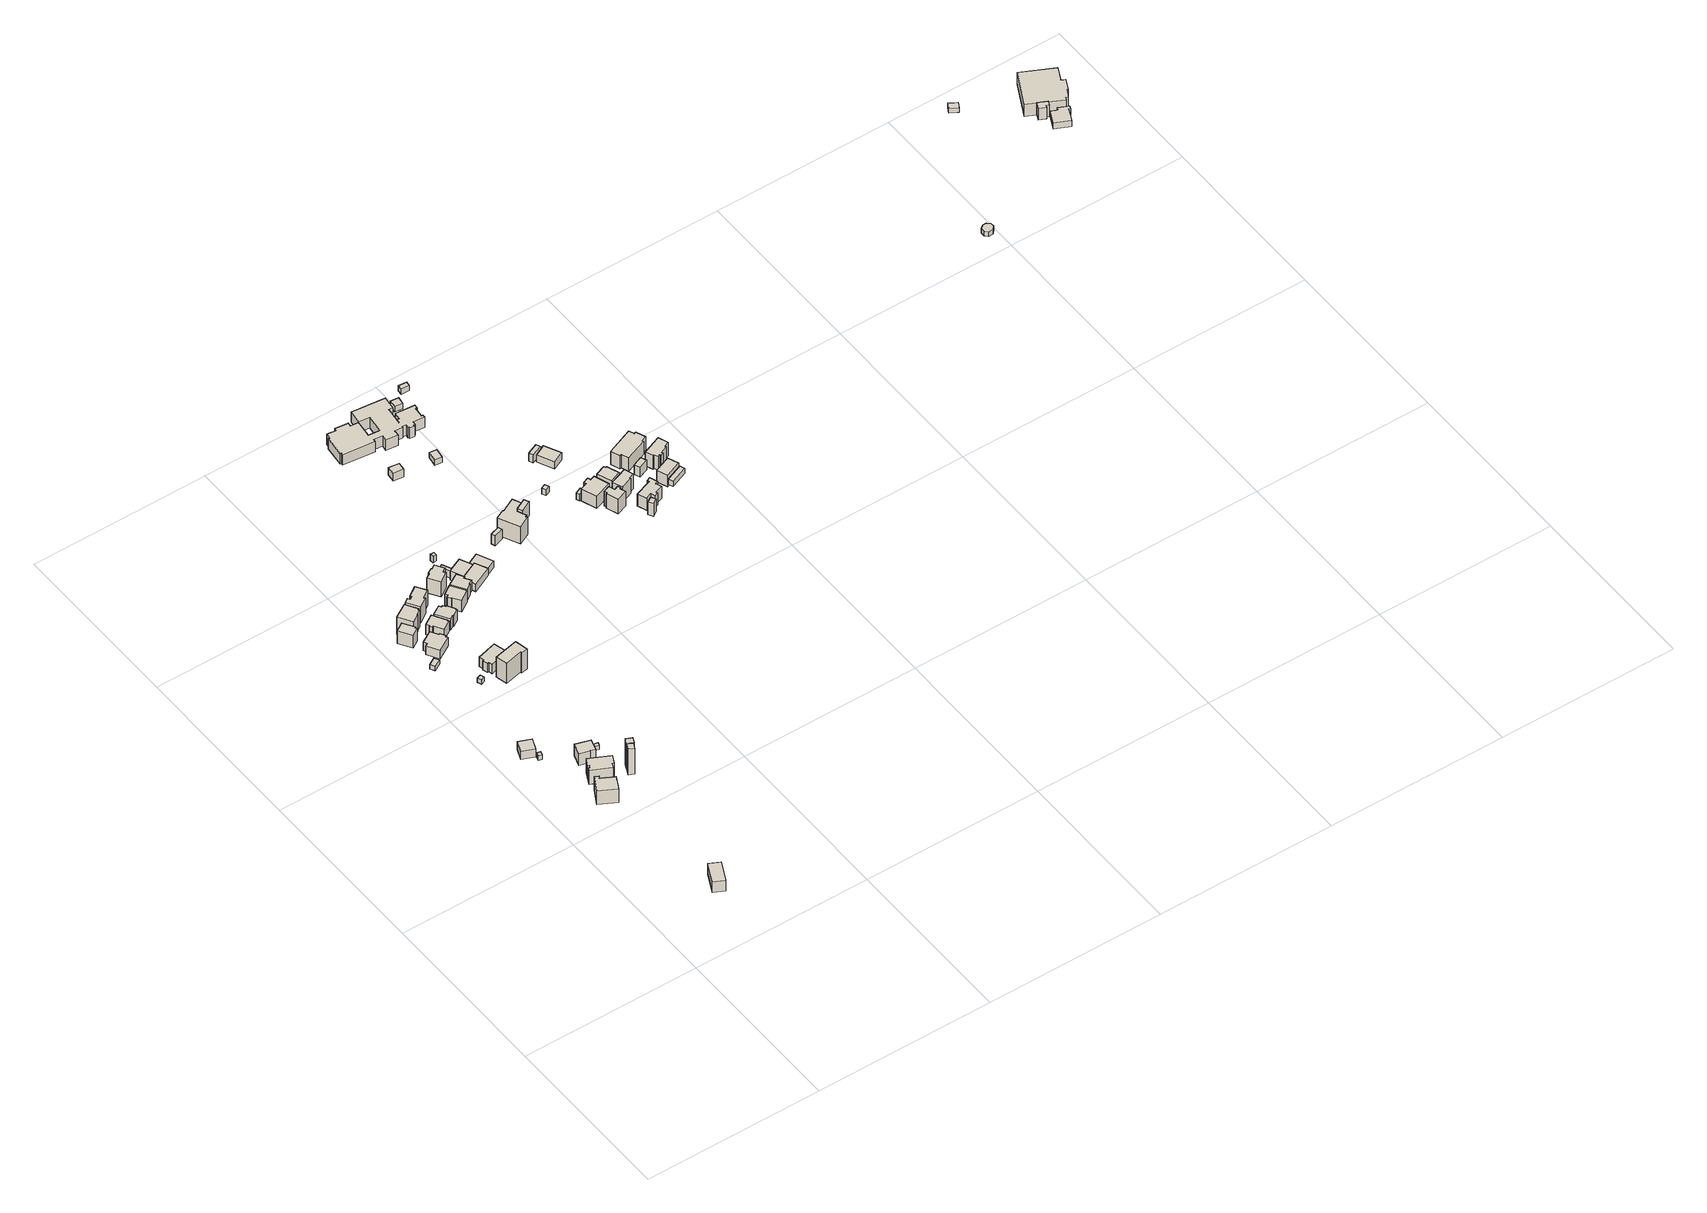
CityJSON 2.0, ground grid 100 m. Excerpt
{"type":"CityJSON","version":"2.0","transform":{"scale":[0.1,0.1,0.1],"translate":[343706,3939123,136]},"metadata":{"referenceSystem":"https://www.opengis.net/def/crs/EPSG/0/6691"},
"CityObjects":{
"building1":{"type":"Building","attributes":{"usage":"422","measuredHeight":11.8,"storeysAboveGround":1,"BuildingIDAttribute.prefecture":"14","BuildingIDAttribute.city":"14151","BuildingDetailAttribute.totalFloorArea":69.55,"BuildingDetailAttribute.buildingFootprintArea":69.55,"BuildingDetailAttribute.buildingStructureType":"601","BuildingDetailAttribute.buildingStructureOrgType":"1","BuildingDetailAttribute.orgUsage":"138","BuildingDetailAttribute.surveyYear":2015},"geometry":[{"type":"Solid","lod":"1","boundaries":[[[[0,1,2,3]],[[2,4,5,3]],[[1,6,4,2]],[[0,7,6,1]],[[3,5,7,0]],[[4,6,7,5]]]]}]},
"building2":{"type":"Building","attributes":{"usage":"411","measuredHeight":10.6,"storeysAboveGround":2,"BuildingIDAttribute.prefecture":"14","BuildingIDAttribute.city":"14151","BuildingDetailAttribute.totalFloorArea":152.34,"BuildingDetailAttribute.buildingFootprintArea":76.17,"BuildingDetailAttribute.buildingStructureType":"601","BuildingDetailAttribute.buildingStructureOrgType":"1","BuildingDetailAttribute.orgUsage":"10","BuildingDetailAttribute.surveyYear":2015},"geometry":[{"type":"Solid","lod":"1","boundaries":[[[[8,9,10,11,12,13,14,15]],[[14,16,17,15]],[[13,18,16,14]],[[12,19,18,13]],[[11,20,19,12]],[[10,21,20,11]],[[9,22,21,10]],[[8,23,22,9]],[[15,17,23,8]],[[16,18,19,20,21,22,23,17]]]]}]},
"building3":{"type":"Building","attributes":{"usage":"411","measuredHeight":6.4,"storeysAboveGround":1,"BuildingIDAttribute.prefecture":"14","BuildingIDAttribute.city":"14151","BuildingDetailAttribute.totalFloorArea":40.15,"BuildingDetailAttribute.buildingFootprintArea":40.15,"BuildingDetailAttribute.buildingStructureType":"601","BuildingDetailAttribute.buildingStructureOrgType":"1","BuildingDetailAttribute.orgUsage":"10","BuildingDetailAttribute.surveyYear":2015},"geometry":[{"type":"Solid","lod":"1","boundaries":[[[[24,25,26,27]],[[26,28,29,27]],[[25,30,28,26]],[[24,31,30,25]],[[27,29,31,24]],[[28,30,31,29]]]]}]},
"building4":{"type":"Building","attributes":{"BuildingIDAttribute.prefecture":"14","BuildingIDAttribute.city":"14151","BuildingDetailAttribute.surveyYear":2015},"geometry":[{"type":"Solid","lod":"1","boundaries":[[[[32,33,34,35]],[[34,36,37,35]],[[33,38,36,34]],[[32,39,38,33]],[[35,37,39,32]],[[36,38,39,37]]]]}]},
"building5":{"type":"Building","attributes":{"usage":"413","measuredHeight":10.7,"storeysAboveGround":2,"BuildingIDAttribute.prefecture":"14","BuildingIDAttribute.city":"14151","BuildingDetailAttribute.totalFloorArea":162.75,"BuildingDetailAttribute.buildingFootprintArea":81.38,"BuildingDetailAttribute.buildingStructureType":"601","BuildingDetailAttribute.buildingStructureOrgType":"1","BuildingDetailAttribute.orgUsage":"30","BuildingDetailAttribute.surveyYear":2015},"geometry":[{"type":"Solid","lod":"1","boundaries":[[[[40,41,42,43,44,45,46,47,48,49]],[[48,50,51,49]],[[47,52,50,48]],[[46,53,52,47]],[[45,54,53,46]],[[44,55,54,45]],[[43,56,55,44]],[[42,57,56,43]],[[41,58,57,42]],[[40,59,58,41]],[[49,51,59,40]],[[50,52,53,54,55,56,57,58,59,51]]]]}]},
"building6":{"type":"Building","attributes":{"usage":"411","measuredHeight":8.5,"storeysAboveGround":2,"BuildingIDAttribute.prefecture":"14","BuildingIDAttribute.city":"14151","BuildingDetailAttribute.totalFloorArea":96.94,"BuildingDetailAttribute.buildingFootprintArea":48.47,"BuildingDetailAttribute.buildingStructureType":"601","BuildingDetailAttribute.buildingStructureOrgType":"1","BuildingDetailAttribute.orgUsage":"10","BuildingDetailAttribute.surveyYear":2015},"geometry":[{"type":"Solid","lod":"1","boundaries":[[[[60,61,62,63,64,65]],[[64,66,67,65]],[[63,68,66,64]],[[62,69,68,63]],[[61,70,69,62]],[[60,71,70,61]],[[65,67,71,60]],[[66,68,69,70,71,67]]]]}]},
"building7":{"type":"Building","attributes":{"measuredHeight":18.2,"BuildingIDAttribute.prefecture":"14","BuildingIDAttribute.city":"14151","BuildingDetailAttribute.surveyYear":2015},"geometry":[{"type":"Solid","lod":"1","boundaries":[[[[72,73,74,75]],[[74,76,77,75]],[[73,78,76,74]],[[72,79,78,73]],[[75,77,79,72]],[[76,78,79,77]]]]}]},
"building8":{"type":"Building","attributes":{"BuildingIDAttribute.prefecture":"14","BuildingIDAttribute.city":"14151","BuildingDetailAttribute.surveyYear":2015},"geometry":[{"type":"Solid","lod":"1","boundaries":[[[[80,81,82,83]],[[82,84,85,83]],[[81,86,84,82]],[[80,87,86,81]],[[83,85,87,80]],[[84,86,87,85]]]]}]},
"building9":{"type":"Building","attributes":{"measuredHeight":18.6,"BuildingIDAttribute.prefecture":"14","BuildingIDAttribute.city":"14151","BuildingDetailAttribute.surveyYear":2015},"geometry":[{"type":"Solid","lod":"1","boundaries":[[[[88,89,90,91]],[[90,92,93,91]],[[89,94,92,90]],[[88,95,94,89]],[[91,93,95,88]],[[92,94,95,93]]]]}]},
"building10":{"type":"Building","attributes":{"BuildingIDAttribute.prefecture":"14","BuildingIDAttribute.city":"14151","BuildingDetailAttribute.surveyYear":2015},"geometry":[{"type":"Solid","lod":"1","boundaries":[[[[96,97,98,99]],[[98,100,101,99]],[[97,102,100,98]],[[96,103,102,97]],[[99,101,103,96]],[[100,102,103,101]]]]}]},
"building11":{"type":"Building","attributes":{"BuildingIDAttribute.prefecture":"14","BuildingIDAttribute.city":"14151","BuildingDetailAttribute.surveyYear":2015},"geometry":[{"type":"Solid","lod":"1","boundaries":[[[[104,105,106,107]],[[106,108,109,107]],[[105,110,108,106]],[[104,111,110,105]],[[107,109,111,104]],[[108,110,111,109]]]]}]},
"building12":{"type":"Building","attributes":{"usage":"411","measuredHeight":8.9,"storeysAboveGround":2,"BuildingIDAttribute.prefecture":"14","BuildingIDAttribute.city":"14151","BuildingDetailAttribute.totalFloorArea":65.97,"BuildingDetailAttribute.buildingFootprintArea":32.99,"BuildingDetailAttribute.buildingStructureType":"610","BuildingDetailAttribute.buildingStructureOrgType":"2","BuildingDetailAttribute.orgUsage":"10","BuildingDetailAttribute.surveyYear":2015},"geometry":[{"type":"Solid","lod":"1","boundaries":[[[[112,113,114,115,116,117]],[[116,118,119,117]],[[115,120,118,116]],[[114,121,120,115]],[[113,122,121,114]],[[112,123,122,113]],[[117,119,123,112]],[[118,120,121,122,123,119]]]]}]},
"building13":{"type":"Building","attributes":{"usage":"413","measuredHeight":6.3,"storeysAboveGround":1,"BuildingIDAttribute.prefecture":"14","BuildingIDAttribute.city":"14151","BuildingDetailAttribute.totalFloorArea":72.61,"BuildingDetailAttribute.buildingFootprintArea":72.61,"BuildingDetailAttribute.buildingStructureType":"601","BuildingDetailAttribute.buildingStructureOrgType":"1","BuildingDetailAttribute.orgUsage":"30","BuildingDetailAttribute.surveyYear":2015},"geometry":[{"type":"Solid","lod":"1","boundaries":[[[[124,125,126,127,128,129,130,131,132,133]],[[132,134,135,133]],[[131,136,134,132]],[[130,137,136,131]],[[129,138,137,130]],[[128,139,138,129]],[[127,140,139,128]],[[126,141,140,127]],[[125,142,141,126]],[[124,143,142,125]],[[133,135,143,124]],[[134,136,137,138,139,140,141,142,143,135]]]]}]},
"building14":{"type":"Building","attributes":{"usage":"411","measuredHeight":14,"storeysAboveGround":3,"BuildingIDAttribute.prefecture":"14","BuildingIDAttribute.city":"14151","BuildingDetailAttribute.totalFloorArea":161.98,"BuildingDetailAttribute.buildingFootprintArea":53.99,"BuildingDetailAttribute.buildingStructureType":"601","BuildingDetailAttribute.buildingStructureOrgType":"1","BuildingDetailAttribute.orgUsage":"10","BuildingDetailAttribute.surveyYear":2015},"geometry":[{"type":"Solid","lod":"1","boundaries":[[[[144,145,146,147,148,149,150,151]],[[150,152,153,151]],[[149,154,152,150]],[[148,155,154,149]],[[147,156,155,148]],[[146,157,156,147]],[[145,158,157,146]],[[144,159,158,145]],[[151,153,159,144]],[[152,154,155,156,157,158,159,153]]]]}]},
"building15":{"type":"Building","attributes":{"usage":"411","measuredHeight":21.8,"storeysAboveGround":2,"BuildingIDAttribute.prefecture":"14","BuildingIDAttribute.city":"14151","BuildingDetailAttribute.totalFloorArea":129.64,"BuildingDetailAttribute.buildingFootprintArea":64.82,"BuildingDetailAttribute.buildingStructureType":"601","BuildingDetailAttribute.buildingStructureOrgType":"1","BuildingDetailAttribute.orgUsage":"10","BuildingDetailAttribute.surveyYear":2015},"geometry":[{"type":"Solid","lod":"1","boundaries":[[[[160,161,162,163,164,165]],[[164,166,167,165]],[[163,168,166,164]],[[162,169,168,163]],[[161,170,169,162]],[[160,171,170,161]],[[165,167,171,160]],[[166,168,169,170,171,167]]]]}]},
"building16":{"type":"Building","attributes":{"usage":"411","measuredHeight":7.4,"storeysAboveGround":1,"BuildingIDAttribute.prefecture":"14","BuildingIDAttribute.city":"14151","BuildingDetailAttribute.totalFloorArea":72.6,"BuildingDetailAttribute.buildingFootprintArea":72.6,"BuildingDetailAttribute.buildingStructureType":"601","BuildingDetailAttribute.buildingStructureOrgType":"1","BuildingDetailAttribute.orgUsage":"10","BuildingDetailAttribute.surveyYear":2015},"geometry":[{"type":"Solid","lod":"1","boundaries":[[[[172,173,174,175,176,177,178,179,180,181]],[[180,182,183,181]],[[179,184,182,180]],[[178,185,184,179]],[[177,186,185,178]],[[176,187,186,177]],[[175,188,187,176]],[[174,189,188,175]],[[173,190,189,174]],[[172,191,190,173]],[[181,183,191,172]],[[182,184,185,186,187,188,189,190,191,183]]]]}]},
"building17":{"type":"Building","attributes":{"usage":"411","measuredHeight":8.2,"storeysAboveGround":2,"BuildingIDAttribute.prefecture":"14","BuildingIDAttribute.city":"14151","BuildingDetailAttribute.totalFloorArea":86.1,"BuildingDetailAttribute.buildingFootprintArea":43.05,"BuildingDetailAttribute.buildingStructureType":"601","BuildingDetailAttribute.buildingStructureOrgType":"1","BuildingDetailAttribute.orgUsage":"10","BuildingDetailAttribute.surveyYear":2015},"geometry":[{"type":"Solid","lod":"1","boundaries":[[[[192,193,194,195,196,197,198,199,200,201]],[[200,202,203,201]],[[199,204,202,200]],[[198,205,204,199]],[[197,206,205,198]],[[196,207,206,197]],[[195,208,207,196]],[[194,209,208,195]],[[193,210,209,194]],[[192,211,210,193]],[[201,203,211,192]],[[202,204,205,206,207,208,209,210,211,203]]]]}]},
"building18":{"type":"Building","attributes":{"usage":"411","measuredHeight":11.6,"storeysAboveGround":2,"BuildingIDAttribute.prefecture":"14","BuildingIDAttribute.city":"14151","BuildingDetailAttribute.totalFloorArea":115.47,"BuildingDetailAttribute.buildingFootprintArea":57.73,"BuildingDetailAttribute.buildingStructureType":"601","BuildingDetailAttribute.buildingStructureOrgType":"1","BuildingDetailAttribute.orgUsage":"10","BuildingDetailAttribute.surveyYear":2015},"geometry":[{"type":"Solid","lod":"1","boundaries":[[[[212,213,214,215,216,217,218,219,220,221]],[[220,222,223,221]],[[219,224,222,220]],[[218,225,224,219]],[[217,226,225,218]],[[216,227,226,217]],[[215,228,227,216]],[[214,229,228,215]],[[213,230,229,214]],[[212,231,230,213]],[[221,223,231,212]],[[222,224,225,226,227,228,229,230,231,223]]]]}]},
"building19":{"type":"Building","attributes":{"usage":"411","measuredHeight":8.5,"storeysAboveGround":2,"BuildingIDAttribute.prefecture":"14","BuildingIDAttribute.city":"14151","BuildingDetailAttribute.totalFloorArea":88.67,"BuildingDetailAttribute.buildingFootprintArea":44.34,"BuildingDetailAttribute.buildingStructureType":"601","BuildingDetailAttribute.buildingStructureOrgType":"1","BuildingDetailAttribute.orgUsage":"10","BuildingDetailAttribute.surveyYear":2015},"geometry":[{"type":"Solid","lod":"1","boundaries":[[[[232,233,234,235,236,237,238,239,240,241,242,243]],[[242,244,245,243]],[[241,246,244,242]],[[240,247,246,241]],[[239,248,247,240]],[[238,249,248,239]],[[237,250,249,238]],[[236,251,250,237]],[[235,252,251,236]],[[234,253,252,235]],[[233,254,253,234]],[[232,255,254,233]],[[243,245,255,232]],[[244,246,247,248,249,250,251,252,253,254,255,245]]]]}]},
"building20":{"type":"Building","attributes":{"usage":"411","measuredHeight":8.5,"storeysAboveGround":2,"BuildingIDAttribute.prefecture":"14","BuildingIDAttribute.city":"14151","BuildingDetailAttribute.totalFloorArea":91.1,"BuildingDetailAttribute.buildingFootprintArea":45.55,"BuildingDetailAttribute.buildingStructureType":"601","BuildingDetailAttribute.buildingStructureOrgType":"1","BuildingDetailAttribute.orgUsage":"10","BuildingDetailAttribute.surveyYear":2015},"geometry":[{"type":"Solid","lod":"1","boundaries":[[[[256,257,258,259,260,261,262,263,264,265]],[[264,266,267,265]],[[263,268,266,264]],[[262,269,268,263]],[[261,270,269,262]],[[260,271,270,261]],[[259,272,271,260]],[[258,273,272,259]],[[257,274,273,258]],[[256,275,274,257]],[[265,267,275,256]],[[266,268,269,270,271,272,273,274,275,267]]]]}]},
"building21":{"type":"Building","attributes":{"usage":"411","measuredHeight":12.8,"storeysAboveGround":2,"BuildingIDAttribute.prefecture":"14","BuildingIDAttribute.city":"14151","BuildingDetailAttribute.totalFloorArea":90.38,"BuildingDetailAttribute.buildingFootprintArea":45.19,"BuildingDetailAttribute.buildingStructureType":"601","BuildingDetailAttribute.buildingStructureOrgType":"1","BuildingDetailAttribute.orgUsage":"10","BuildingDetailAttribute.surveyYear":2015},"geometry":[{"type":"Solid","lod":"1","boundaries":[[[[276,277,278,279,280,281,282,283,284,285]],[[284,286,287,285]],[[283,288,286,284]],[[282,289,288,283]],[[281,290,289,282]],[[280,291,290,281]],[[279,292,291,280]],[[278,293,292,279]],[[277,294,293,278]],[[276,295,294,277]],[[285,287,295,276]],[[286,288,289,290,291,292,293,294,295,287]]]]}]},
"building22":{"type":"Building","attributes":{"usage":"411","measuredHeight":8.9,"storeysAboveGround":2,"BuildingIDAttribute.prefecture":"14","BuildingIDAttribute.city":"14151","BuildingDetailAttribute.totalFloorArea":85.25,"BuildingDetailAttribute.buildingFootprintArea":42.63,"BuildingDetailAttribute.buildingStructureType":"601","BuildingDetailAttribute.buildingStructureOrgType":"1","BuildingDetailAttribute.orgUsage":"10","BuildingDetailAttribute.surveyYear":2015},"geometry":[{"type":"Solid","lod":"1","boundaries":[[[[296,297,298,299,300,301,302,303]],[[302,304,305,303]],[[301,306,304,302]],[[300,307,306,301]],[[299,308,307,300]],[[298,309,308,299]],[[297,310,309,298]],[[296,311,310,297]],[[303,305,311,296]],[[304,306,307,308,309,310,311,305]]]]}]},
"building23":{"type":"Building","attributes":{"measuredHeight":6.5,"BuildingIDAttribute.prefecture":"14","BuildingIDAttribute.city":"14151","BuildingDetailAttribute.surveyYear":2015},"geometry":[{"type":"Solid","lod":"1","boundaries":[[[[312,313,314,315]],[[314,316,317,315]],[[313,318,316,314]],[[312,319,318,313]],[[315,317,319,312]],[[316,318,319,317]]]]}]},
"building24":{"type":"Building","attributes":{"usage":"441","measuredHeight":6.5,"storeysAboveGround":1,"BuildingIDAttribute.prefecture":"14","BuildingIDAttribute.city":"14151","BuildingDetailAttribute.totalFloorArea":200.57,"BuildingDetailAttribute.buildingFootprintArea":200.57,"BuildingDetailAttribute.buildingStructureType":"610","BuildingDetailAttribute.buildingStructureOrgType":"2","BuildingDetailAttribute.orgUsage":"171","BuildingDetailAttribute.surveyYear":2015},"geometry":[{"type":"Solid","lod":"1","boundaries":[[[[320,321,322,323,324,325,326]],[[325,327,328,326]],[[324,329,327,325]],[[323,330,329,324]],[[322,331,330,323]],[[321,332,331,322]],[[320,333,332,321]],[[326,328,333,320]],[[327,329,330,331,332,333,328]]]]}]},
"building25":{"type":"Building","attributes":{"measuredHeight":5.2,"BuildingIDAttribute.prefecture":"14","BuildingIDAttribute.city":"14151","BuildingDetailAttribute.surveyYear":2015},"geometry":[{"type":"Solid","lod":"1","boundaries":[[[[334,335,336,337,338,339,340]],[[339,341,342,340]],[[338,343,341,339]],[[337,344,343,338]],[[336,345,344,337]],[[335,346,345,336]],[[334,347,346,335]],[[340,342,347,334]],[[341,343,344,345,346,347,342]]]]}]},
"building26":{"type":"Building","attributes":{"measuredHeight":4.7,"BuildingIDAttribute.prefecture":"14","BuildingIDAttribute.city":"14151","BuildingDetailAttribute.surveyYear":2015},"geometry":[{"type":"Solid","lod":"1","boundaries":[[[[348,349,350,351]],[[350,352,353,351]],[[349,354,352,350]],[[348,355,354,349]],[[351,353,355,348]],[[352,354,355,353]]]]}]},
"building27":{"type":"Building","attributes":{"measuredHeight":4.8,"BuildingIDAttribute.prefecture":"14","BuildingIDAttribute.city":"14151","BuildingDetailAttribute.surveyYear":2015},"geometry":[{"type":"Solid","lod":"1","boundaries":[[[[356,357,358,359,360,361]],[[360,362,363,361]],[[359,364,362,360]],[[358,365,364,359]],[[357,366,365,358]],[[356,367,366,357]],[[361,363,367,356]],[[362,364,365,366,367,363]]]]}]},
"building28":{"type":"Building","attributes":{"measuredHeight":7.4,"BuildingIDAttribute.prefecture":"14","BuildingIDAttribute.city":"14151","BuildingDetailAttribute.surveyYear":2015},"geometry":[{"type":"Solid","lod":"1","boundaries":[[[[368,369,370,371]],[[370,372,373,371]],[[369,374,372,370]],[[368,375,374,369]],[[371,373,375,368]],[[372,374,375,373]]]]}]},
"building29":{"type":"Building","attributes":{"usage":"422","measuredHeight":5.8,"storeysAboveGround":1,"BuildingIDAttribute.prefecture":"14","BuildingIDAttribute.city":"14151","BuildingDetailAttribute.totalFloorArea":12.28,"BuildingDetailAttribute.buildingFootprintArea":12.28,"BuildingDetailAttribute.buildingStructureType":"601","BuildingDetailAttribute.buildingStructureOrgType":"1","BuildingDetailAttribute.orgUsage":"138","BuildingDetailAttribute.surveyYear":2015},"geometry":[{"type":"Solid","lod":"1","boundaries":[[[[376,377,378,379]],[[378,380,381,379]],[[377,382,380,378]],[[376,383,382,377]],[[379,381,383,376]],[[380,382,383,381]]]]}]},
"building30":{"type":"Building","attributes":{"usage":"401","measuredHeight":14.3,"storeysAboveGround":1,"BuildingIDAttribute.prefecture":"14","BuildingIDAttribute.city":"14151","BuildingDetailAttribute.totalFloorArea":109.26,"BuildingDetailAttribute.buildingFootprintArea":109.26,"BuildingDetailAttribute.buildingStructureType":"601","BuildingDetailAttribute.buildingStructureOrgType":"1","BuildingDetailAttribute.orgUsage":"61","BuildingDetailAttribute.surveyYear":2015},"geometry":[{"type":"Solid","lod":"1","boundaries":[[[[384,385,386,387,388,389,390,391,392,393,394]],[[393,395,396,394]],[[392,397,395,393]],[[391,398,397,392]],[[390,399,398,391]],[[389,400,399,390]],[[388,401,400,389]],[[387,402,401,388]],[[386,403,402,387]],[[385,404,403,386]],[[384,405,404,385]],[[394,396,405,384]],[[395,397,398,399,400,401,402,403,404,405,396]]]]}]},
"building31":{"type":"Building","attributes":{"usage":"401","measuredHeight":9.7,"storeysAboveGround":1,"BuildingIDAttribute.prefecture":"14","BuildingIDAttribute.city":"14151","BuildingDetailAttribute.totalFloorArea":16.47,"BuildingDetailAttribute.buildingFootprintArea":16.47,"BuildingDetailAttribute.buildingStructureType":"601","BuildingDetailAttribute.buildingStructureOrgType":"1","BuildingDetailAttribute.orgUsage":"61","BuildingDetailAttribute.surveyYear":2015},"geometry":[{"type":"Solid","lod":"1","boundaries":[[[[406,407,408,409,410]],[[409,411,412,410]],[[408,413,411,409]],[[407,414,413,408]],[[406,415,414,407]],[[410,412,415,406]],[[411,413,414,415,412]]]]}]},
"building32":{"type":"Building","attributes":{"usage":"422","measuredHeight":10,"storeysAboveGround":1,"BuildingIDAttribute.prefecture":"14","BuildingIDAttribute.city":"14151","BuildingDetailAttribute.totalFloorArea":602.7,"BuildingDetailAttribute.buildingFootprintArea":602.7,"BuildingDetailAttribute.buildingStructureType":"601","BuildingDetailAttribute.buildingStructureOrgType":"1","BuildingDetailAttribute.orgUsage":"138","BuildingDetailAttribute.surveyYear":2015,"BuildingLandSlideRiskAttribute.description":"1","BuildingLandSlideRiskAttribute.areaType":"1"},"geometry":[{"type":"Solid","lod":"1","boundaries":[[[[416,417,418,419,420,421,422,423,424,425,426,427,428,429,430,431,432,433,434,435,436,437,438,439,440,441,442,443,444,445,446,447,448,449,450,451,452,453,454,455,456,457,458,459,460,461]],[[460,462,463,461]],[[459,464,462,460]],[[458,465,464,459]],[[457,466,465,458]],[[456,467,466,457]],[[455,468,467,456]],[[454,469,468,455]],[[453,470,469,454]],[[452,471,470,453]],[[451,472,471,452]],[[450,473,472,451]],[[449,474,473,450]],[[448,475,474,449]],[[447,476,475,448]],[[446,477,476,447]],[[445,478,477,446]],[[444,479,478,445]],[[443,480,479,444]],[[442,481,480,443]],[[441,482,481,442]],[[440,483,482,441]],[[439,484,483,440]],[[438,485,484,439]],[[437,486,485,438]],[[436,487,486,437]],[[435,488,487,436]],[[434,489,488,435]],[[433,490,489,434]],[[432,491,490,433]],[[431,492,491,432]],[[430,493,492,431]],[[429,494,493,430]],[[428,495,494,429]],[[427,496,495,428]],[[426,497,496,427]],[[425,498,497,426]],[[424,499,498,425]],[[423,500,499,424]],[[422,501,500,423]],[[421,502,501,422]],[[420,503,502,421]],[[419,504,503,420]],[[418,505,504,419]],[[417,506,505,418]],[[416,507,506,417]],[[461,463,507,416]],[[462,464,465,466,467,468,469,470,471,472,473,474,475,476,477,478,479,480,481,482,483,484,485,486,487,488,489,490,491,492,493,494,495,496,497,498,499,500,501,502,503,504,505,506,507,463]]]]}]},
"building33":{"type":"Building","attributes":{"measuredHeight":3.8,"BuildingIDAttribute.prefecture":"14","BuildingIDAttribute.city":"14151","BuildingDetailAttribute.surveyYear":2015},"geometry":[{"type":"Solid","lod":"1","boundaries":[[[[508,509,510,511]],[[510,512,513,511]],[[509,514,512,510]],[[508,515,514,509]],[[511,513,515,508]],[[512,514,515,513]]]]}]},
"building34":{"type":"Building","attributes":{"measuredHeight":4.1,"BuildingIDAttribute.prefecture":"14","BuildingIDAttribute.city":"14151","BuildingDetailAttribute.surveyYear":2015},"geometry":[{"type":"Solid","lod":"1","boundaries":[[[[516,517,518,519]],[[518,520,521,519]],[[517,522,520,518]],[[516,523,522,517]],[[519,521,523,516]],[[520,522,523,521]]]]}]},
"building35":{"type":"Building","attributes":{"measuredHeight":8.1,"BuildingIDAttribute.prefecture":"14","BuildingIDAttribute.city":"14151","BuildingDetailAttribute.surveyYear":2015,"BuildingLandSlideRiskAttribute.description":"1","BuildingLandSlideRiskAttribute.areaType":"1"},"geometry":[{"type":"Solid","lod":"1","boundaries":[[[[524,525,526,527]],[[526,528,529,527]],[[525,530,528,526]],[[524,531,530,525]],[[527,529,531,524]],[[528,530,531,529]]]]}]},
"building36":{"type":"Building","attributes":{"measuredHeight":3.8,"BuildingIDAttribute.prefecture":"14","BuildingIDAttribute.city":"14151","BuildingDetailAttribute.surveyYear":2015},"geometry":[{"type":"Solid","lod":"1","boundaries":[[[[532,533,534,535]],[[534,536,537,535]],[[533,538,536,534]],[[532,539,538,533]],[[535,537,539,532]],[[536,538,539,537]]]]}]},
"building37":{"type":"Building","attributes":{"measuredHeight":8.8,"BuildingIDAttribute.prefecture":"14","BuildingIDAttribute.city":"14151","BuildingDetailAttribute.surveyYear":2015,"BuildingLandSlideRiskAttribute.description":"1","BuildingLandSlideRiskAttribute.areaType":"1"},"geometry":[{"type":"Solid","lod":"1","boundaries":[[[[540,541,542,543,544,545,546,547]],[[546,548,549,547]],[[545,550,548,546]],[[544,551,550,545]],[[543,552,551,544]],[[542,553,552,543]],[[541,554,553,542]],[[540,555,554,541]],[[547,549,555,540]],[[548,550,551,552,553,554,555,549]]]]}]},
"building38":{"type":"Building","attributes":{"usage":"411","measuredHeight":10.7,"storeysAboveGround":2,"BuildingIDAttribute.prefecture":"14","BuildingIDAttribute.city":"14151","BuildingDetailAttribute.totalFloorArea":68.15,"BuildingDetailAttribute.buildingFootprintArea":34.07,"BuildingDetailAttribute.buildingStructureType":"601","BuildingDetailAttribute.buildingStructureOrgType":"1","BuildingDetailAttribute.orgUsage":"10","BuildingDetailAttribute.surveyYear":2015,"BuildingLandSlideRiskAttribute.description":"1","BuildingLandSlideRiskAttribute.areaType":"1"},"geometry":[{"type":"Solid","lod":"1","boundaries":[[[[556,557,558,559,560,561,562,563,564,565]],[[564,566,567,565]],[[563,568,566,564]],[[562,569,568,563]],[[561,570,569,562]],[[560,571,570,561]],[[559,572,571,560]],[[558,573,572,559]],[[557,574,573,558]],[[556,575,574,557]],[[565,567,575,556]],[[566,568,569,570,571,572,573,574,575,567]]]]}]},
"building39":{"type":"Building","attributes":{"measuredHeight":13.4,"BuildingIDAttribute.prefecture":"14","BuildingIDAttribute.city":"14151","BuildingDetailAttribute.surveyYear":2015,"BuildingLandSlideRiskAttribute.description":"1","BuildingLandSlideRiskAttribute.areaType":"1"},"geometry":[{"type":"Solid","lod":"1","boundaries":[[[[576,577,578,579]],[[578,580,581,579]],[[577,582,580,578]],[[576,583,582,577]],[[579,581,583,576]],[[580,582,583,581]]]]}]},
"building40":{"type":"Building","attributes":{"measuredHeight":5.4,"BuildingIDAttribute.prefecture":"14","BuildingIDAttribute.city":"14151","BuildingDetailAttribute.surveyYear":2015},"geometry":[{"type":"Solid","lod":"1","boundaries":[[[[584,585,586,587]],[[586,588,589,587]],[[585,590,588,586]],[[584,591,590,585]],[[587,589,591,584]],[[588,590,591,589]]]]}]},
"building41":{"type":"Building","attributes":{"usage":"401","measuredHeight":5.2,"storeysAboveGround":1,"BuildingIDAttribute.prefecture":"14","BuildingIDAttribute.city":"14151","BuildingDetailAttribute.totalFloorArea":56.66,"BuildingDetailAttribute.buildingFootprintArea":56.66,"BuildingDetailAttribute.buildingStructureType":"610","BuildingDetailAttribute.buildingStructureOrgType":"2","BuildingDetailAttribute.orgUsage":"61","BuildingDetailAttribute.surveyYear":2015},"geometry":[{"type":"Solid","lod":"1","boundaries":[[[[592,593,594,595]],[[594,596,597,595]],[[593,598,596,594]],[[592,599,598,593]],[[595,597,599,592]],[[596,598,599,597]]]]}]},
"building42":{"type":"Building","attributes":{"measuredHeight":4.2,"BuildingIDAttribute.prefecture":"14","BuildingIDAttribute.city":"14151","BuildingDetailAttribute.surveyYear":2015,"BuildingLandSlideRiskAttribute.description":"1","BuildingLandSlideRiskAttribute.areaType":"1"},"geometry":[{"type":"Solid","lod":"1","boundaries":[[[[600,601,602,603]],[[602,604,605,603]],[[601,606,604,602]],[[600,607,606,601]],[[603,605,607,600]],[[604,606,607,605]]]]}]},
"building43":{"type":"Building","attributes":{"usage":"411","measuredHeight":11,"storeysAboveGround":2,"BuildingIDAttribute.prefecture":"14","BuildingIDAttribute.city":"14151","BuildingDetailAttribute.totalFloorArea":80.67,"BuildingDetailAttribute.buildingFootprintArea":40.33,"BuildingDetailAttribute.buildingStructureType":"601","BuildingDetailAttribute.buildingStructureOrgType":"1","BuildingDetailAttribute.orgUsage":"10","BuildingDetailAttribute.surveyYear":2015,"BuildingLandSlideRiskAttribute.description":"1","BuildingLandSlideRiskAttribute.areaType":"1"},"geometry":[{"type":"Solid","lod":"1","boundaries":[[[[608,609,610,611,612,613]],[[612,614,615,613]],[[611,616,614,612]],[[610,617,616,611]],[[609,618,617,610]],[[608,619,618,609]],[[613,615,619,608]],[[614,616,617,618,619,615]]]]}]},
"building44":{"type":"Building","attributes":{"usage":"411","measuredHeight":9.2,"storeysAboveGround":2,"BuildingIDAttribute.prefecture":"14","BuildingIDAttribute.city":"14151","BuildingDetailAttribute.totalFloorArea":106.6,"BuildingDetailAttribute.buildingFootprintArea":53.3,"BuildingDetailAttribute.buildingStructureType":"601","BuildingDetailAttribute.buildingStructureOrgType":"1","BuildingDetailAttribute.orgUsage":"10","BuildingDetailAttribute.surveyYear":2015,"BuildingLandSlideRiskAttribute.description":"1","BuildingLandSlideRiskAttribute.areaType":"1"},"geometry":[{"type":"Solid","lod":"1","boundaries":[[[[620,621,622,623,624,625,626,627,628,629,630,631]],[[630,632,633,631]],[[629,634,632,630]],[[628,635,634,629]],[[627,636,635,628]],[[626,637,636,627]],[[625,638,637,626]],[[624,639,638,625]],[[623,640,639,624]],[[622,641,640,623]],[[621,642,641,622]],[[620,643,642,621]],[[631,633,643,620]],[[632,634,635,636,637,638,639,640,641,642,643,633]]]]}]},
"building45":{"type":"Building","attributes":{"usage":"413","measuredHeight":8.4,"storeysAboveGround":2,"BuildingIDAttribute.prefecture":"14","BuildingIDAttribute.city":"14151","BuildingDetailAttribute.totalFloorArea":303.39,"BuildingDetailAttribute.buildingFootprintArea":151.69,"BuildingDetailAttribute.buildingStructureType":"601","BuildingDetailAttribute.buildingStructureOrgType":"1","BuildingDetailAttribute.orgUsage":"30","BuildingDetailAttribute.surveyYear":2015,"BuildingLandSlideRiskAttribute.description":"1","BuildingLandSlideRiskAttribute.areaType":"1"},"geometry":[{"type":"Solid","lod":"1","boundaries":[[[[644,645,646,647,648,649]],[[648,650,651,649]],[[647,652,650,648]],[[646,653,652,647]],[[645,654,653,646]],[[644,655,654,645]],[[649,651,655,644]],[[650,652,653,654,655,651]]]]}]},
"building46":{"type":"Building","attributes":{"usage":"411","measuredHeight":7.1,"storeysAboveGround":1,"BuildingIDAttribute.prefecture":"14","BuildingIDAttribute.city":"14151","BuildingDetailAttribute.totalFloorArea":15.62,"BuildingDetailAttribute.buildingFootprintArea":15.62,"BuildingDetailAttribute.buildingStructureType":"610","BuildingDetailAttribute.buildingStructureOrgType":"2","BuildingDetailAttribute.orgUsage":"10","BuildingDetailAttribute.surveyYear":2015,"BuildingLandSlideRiskAttribute.description":"1","BuildingLandSlideRiskAttribute.areaType":"1"},"geometry":[{"type":"Solid","lod":"1","boundaries":[[[[656,657,658,659]],[[658,660,661,659]],[[657,662,660,658]],[[656,663,662,657]],[[659,661,663,656]],[[660,662,663,661]]]]}]},
"building47":{"type":"Building","attributes":{"usage":"413","measuredHeight":10,"storeysAboveGround":2,"BuildingIDAttribute.prefecture":"14","BuildingIDAttribute.city":"14151","BuildingDetailAttribute.totalFloorArea":86.46,"BuildingDetailAttribute.buildingFootprintArea":43.23,"BuildingDetailAttribute.buildingStructureType":"601","BuildingDetailAttribute.buildingStructureOrgType":"1","BuildingDetailAttribute.orgUsage":"30","BuildingDetailAttribute.surveyYear":2015,"BuildingLandSlideRiskAttribute.description":"1","BuildingLandSlideRiskAttribute.areaType":"1"},"geometry":[{"type":"Solid","lod":"1","boundaries":[[[[664,665,666,667]],[[666,668,669,667]],[[665,670,668,666]],[[664,671,670,665]],[[667,669,671,664]],[[668,670,671,669]]]]}]},
"building48":{"type":"Building","attributes":{"measuredHeight":4.6,"BuildingIDAttribute.prefecture":"14","BuildingIDAttribute.city":"14151","BuildingDetailAttribute.surveyYear":2015,"BuildingLandSlideRiskAttribute.description":"1","BuildingLandSlideRiskAttribute.areaType":"1"},"geometry":[{"type":"Solid","lod":"1","boundaries":[[[[672,673,674,675]],[[674,676,677,675]],[[673,678,676,674]],[[672,679,678,673]],[[675,677,679,672]],[[676,678,679,677]]]]}]},
"building49":{"type":"Building","attributes":{"usage":"413","measuredHeight":10,"storeysAboveGround":2,"BuildingIDAttribute.prefecture":"14","BuildingIDAttribute.city":"14151","BuildingDetailAttribute.totalFloorArea":220.05,"BuildingDetailAttribute.buildingFootprintArea":110.03,"BuildingDetailAttribute.buildingStructureType":"610","BuildingDetailAttribute.buildingStructureOrgType":"2","BuildingDetailAttribute.orgUsage":"30","BuildingDetailAttribute.surveyYear":2015,"BuildingLandSlideRiskAttribute.description":"1","BuildingLandSlideRiskAttribute.areaType":"1"},"geometry":[{"type":"Solid","lod":"1","boundaries":[[[[680,681,682,683,684,685,686,687,688,689]],[[688,690,691,689]],[[687,692,690,688]],[[686,693,692,687]],[[685,694,693,686]],[[684,695,694,685]],[[683,696,695,684]],[[682,697,696,683]],[[681,698,697,682]],[[680,699,698,681]],[[689,691,699,680]],[[690,692,693,694,695,696,697,698,699,691]]]]}]},
"building50":{"type":"Building","attributes":{"usage":"411","measuredHeight":9.4,"storeysAboveGround":2,"BuildingIDAttribute.prefecture":"14","BuildingIDAttribute.city":"14151","BuildingDetailAttribute.totalFloorArea":102.23,"BuildingDetailAttribute.buildingFootprintArea":51.11,"BuildingDetailAttribute.buildingStructureType":"601","BuildingDetailAttribute.buildingStructureOrgType":"1","BuildingDetailAttribute.orgUsage":"10","BuildingDetailAttribute.surveyYear":2015,"BuildingLandSlideRiskAttribute.description":"1","BuildingLandSlideRiskAttribute.areaType":"1"},"geometry":[{"type":"Solid","lod":"1","boundaries":[[[[700,701,702,703,704,705,706,707,708,709,710,711]],[[710,712,713,711]],[[709,714,712,710]],[[708,715,714,709]],[[707,716,715,708]],[[706,717,716,707]],[[705,718,717,706]],[[704,719,718,705]],[[703,720,719,704]],[[702,721,720,703]],[[701,722,721,702]],[[700,723,722,701]],[[711,713,723,700]],[[712,714,715,716,717,718,719,720,721,722,723,713]]]]}]},
"building51":{"type":"Building","attributes":{"BuildingIDAttribute.prefecture":"14","BuildingIDAttribute.city":"14151","BuildingDetailAttribute.surveyYear":2015,"BuildingLandSlideRiskAttribute.description":"1","BuildingLandSlideRiskAttribute.areaType":"1"},"geometry":[{"type":"Solid","lod":"1","boundaries":[[[[724,725,726,727,728,729,730,731]],[[730,732,733,731]],[[729,734,732,730]],[[728,735,734,729]],[[727,736,735,728]],[[726,737,736,727]],[[725,738,737,726]],[[724,739,738,725]],[[731,733,739,724]],[[732,734,735,736,737,738,739,733]]]]}]},
"building52":{"type":"Building","attributes":{"BuildingIDAttribute.prefecture":"14","BuildingIDAttribute.city":"14151","BuildingDetailAttribute.surveyYear":2015},"geometry":[{"type":"Solid","lod":"1","boundaries":[[[[740,741,742,743]],[[742,744,745,743]],[[741,746,744,742]],[[740,747,746,741]],[[743,745,747,740]],[[744,746,747,745]]]]}]},
"building53":{"type":"Building","attributes":{"measuredHeight":9.9,"BuildingIDAttribute.prefecture":"14","BuildingIDAttribute.city":"14151","BuildingDetailAttribute.surveyYear":2015},"geometry":[{"type":"Solid","lod":"1","boundaries":[[[[748,749,750,751,752,753]],[[752,754,755,753]],[[751,756,754,752]],[[750,757,756,751]],[[749,758,757,750]],[[748,759,758,749]],[[753,755,759,748]],[[754,756,757,758,759,755]]]]}]},
"building54":{"type":"Building","attributes":{"usage":"402","measuredHeight":5.2,"storeysAboveGround":2,"BuildingIDAttribute.prefecture":"14","BuildingIDAttribute.city":"14151","BuildingDetailAttribute.totalFloorArea":116.12,"BuildingDetailAttribute.buildingFootprintArea":58.06,"BuildingDetailAttribute.buildingStructureType":"610","BuildingDetailAttribute.buildingStructureOrgType":"2","BuildingDetailAttribute.orgUsage":"71","BuildingDetailAttribute.surveyYear":2015},"geometry":[{"type":"Solid","lod":"1","boundaries":[[[[760,761,762,763,764,765,766,767]],[[766,768,769,767]],[[765,770,768,766]],[[764,771,770,765]],[[763,772,771,764]],[[762,773,772,763]],[[761,774,773,762]],[[760,775,774,761]],[[767,769,775,760]],[[768,770,771,772,773,774,775,769]]]]}]},
"building55":{"type":"Building","attributes":{"usage":"402","measuredHeight":9.4,"storeysAboveGround":2,"BuildingIDAttribute.prefecture":"14","BuildingIDAttribute.city":"14151","BuildingDetailAttribute.totalFloorArea":755.61,"BuildingDetailAttribute.buildingFootprintArea":377.8,"BuildingDetailAttribute.buildingStructureType":"610","BuildingDetailAttribute.buildingStructureOrgType":"2","BuildingDetailAttribute.orgUsage":"71","BuildingDetailAttribute.surveyYear":2015},"geometry":[{"type":"Solid","lod":"1","boundaries":[[[[776,777,778,779,780,781,782,783,784,785,786,787]],[[786,788,789,787]],[[785,790,788,786]],[[784,791,790,785]],[[783,792,791,784]],[[782,793,792,783]],[[781,794,793,782]],[[780,795,794,781]],[[779,796,795,780]],[[778,797,796,779]],[[777,798,797,778]],[[776,799,798,777]],[[787,789,799,776]],[[788,790,791,792,793,794,795,796,797,798,799,789]]]]}]}
},
"vertices":[
[237,121,412],[182,8,412],[123,37,412],[179,150,412],[123,37,484],[179,150,484],[182,8,484],[237,121,484],
[179,1037,242],[172,1025,242],[243,986,242],[234,970,242],[235,969,242],[205,913,242],[112,963,242],[158,1048,242],[112,963,334],[158,1048,334],[205,913,334],[235,969,334],[234,970,334],[243,986,334],[172,1025,334],[179,1037,334],
[34,1501,212],[102,1473,212],[76,1410,212],[8,1438,212],[76,1410,268],[8,1438,268],[102,1473,268],[34,1501,268],
[79,1405,215],[98,1399,215],[91,1378,215],[72,1384,215],[91,1378,245],[72,1384,245],[98,1399,245],[79,1405,245],
[277,1065,243],[265,1041,243],[160,1092,243],[168,1108,243],[174,1104,243],[180,1116,243],[173,1120,243],[195,1164,243],[308,1108,243],[285,1061,243],[308,1108,338],[285,1061,338],[195,1164,338],[173,1120,338],[180,1116,338],[174,1104,338],[168,1108,338],[160,1092,338],[265,1041,338],[277,1065,338],
[244,1198,252],[189,1215,252],[208,1280,252],[290,1256,252],[272,1193,252],[245,1201,252],[272,1193,330],[245,1201,330],[290,1256,330],[208,1280,330],[189,1215,330],[244,1198,330],
[375,1030,271],[359,998,271],[331,1012,271],[347,1044,271],[331,1012,448],[347,1044,448],[359,998,448],[375,1030,448],
[304,1256,265],[326,1250,265],[320,1232,265],[299,1239,265],[320,1232,295],[299,1239,295],[326,1250,295],[304,1256,295],
[395,1062,273],[381,1033,273],[348,1049,273],[362,1078,273],[348,1049,445],[362,1078,445],[381,1033,445],[395,1062,445],
[91,2259,137],[106,2233,137],[64,2209,137],[49,2235,137],[64,2209,167],[49,2235,167],[106,2233,167],[91,2259,167],
[179,2003,183],[187,1981,183],[164,1972,183],[156,1995,183],[164,1972,213],[156,1995,213],[187,1981,213],[179,2003,213],
[84,2513,111],[123,2453,111],[118,2449,111],[124,2440,111],[81,2412,111],[36,2482,111],[81,2412,197],[36,2482,197],[124,2440,197],[118,2449,197],[123,2453,197],[84,2513,197],
[106,2334,137],[96,2352,137],[161,2391,137],[186,2349,137],[192,2353,137],[210,2322,137],[203,2318,137],[209,2308,137],[127,2259,137],[89,2324,137],[127,2259,195],[89,2324,195],[209,2308,195],[203,2318,195],[210,2322,195],[192,2353,195],[186,2349,195],[161,2391,195],[96,2352,195],[106,2334,195],
[157,2593,96],[196,2529,96],[192,2526,96],[196,2519,96],[167,2501,96],[169,2498,96],[126,2472,96],[80,2546,96],[126,2472,213],[80,2546,213],[169,2498,213],[167,2501,213],[196,2519,213],[192,2526,213],[196,2529,213],[157,2593,213],
[357,1922,193],[259,1900,193],[244,1964,193],[378,1994,193],[394,1922,193],[358,1914,193],[394,1922,329],[358,1914,329],[378,1994,329],[244,1964,329],[259,1900,329],[357,1922,329],
[360,2047,157],[261,2020,157],[255,2041,157],[247,2039,157],[239,2067,157],[246,2069,157],[239,2096,157],[347,2126,157],[365,2061,157],[357,2059,157],[365,2061,220],[357,2059,220],[347,2126,220],[239,2096,220],[246,2069,220],[239,2067,220],[247,2039,220],[255,2041,220],[261,2020,220],[360,2047,220],
[181,2394,138],[171,2410,138],[176,2413,138],[166,2429,138],[222,2464,138],[267,2390,138],[264,2388,138],[268,2382,138],[216,2350,138],[187,2398,138],[216,2350,209],[187,2398,209],[268,2382,209],[264,2388,209],[267,2390,209],[222,2464,209],[166,2429,209],[176,2413,209],[171,2410,209],[181,2394,209],
[194,2618,104],[202,2606,104],[218,2617,104],[213,2624,104],[268,2660,104],[303,2606,104],[260,2577,104],[266,2568,104],[212,2533,104],[168,2601,104],[212,2533,211],[168,2601,211],[266,2568,211],[260,2577,211],[303,2606,211],[268,2660,211],[213,2624,211],[218,2617,211],[202,2606,211],[194,2618,211],
[283,2489,139],[291,2475,139],[300,2481,139],[310,2465,139],[314,2468,139],[339,2428,139],[336,2426,139],[341,2418,139],[304,2395,139],[302,2398,139],[279,2383,139],[232,2458,139],[279,2383,214],[232,2458,214],[302,2398,214],[304,2395,214],[341,2418,214],[336,2426,214],[339,2428,214],[314,2468,214],[310,2465,214],[300,2481,214],[291,2475,214],[283,2489,214],
[361,2491,138],[348,2511,138],[360,2519,138],[351,2533,138],[403,2567,138],[448,2498,138],[447,2497,138],[451,2490,138],[392,2451,138],[364,2493,138],[392,2451,216],[364,2493,216],[451,2490,216],[447,2497,216],[448,2498,216],[403,2567,216],[351,2533,216],[360,2519,216],[348,2511,216],[361,2491,216],
[386,2706,89],[383,2711,89],[412,2729,89],[415,2725,89],[437,2739,89],[467,2691,89],[445,2677,89],[454,2663,89],[398,2628,89],[359,2689,89],[398,2628,191],[359,2689,191],[454,2663,191],[445,2677,191],[467,2691,191],[437,2739,191],[415,2725,191],[412,2729,191],[383,2711,191],[386,2706,191],
[473,2611,139],[496,2574,139],[487,2569,139],[509,2535,139],[487,2521,139],[490,2517,139],[456,2496,139],[409,2572,139],[456,2496,214],[409,2572,214],[490,2517,214],[487,2521,214],[509,2535,214],[487,2569,214],[496,2574,214],[473,2611,214],
[463,2729,121],[479,2737,121],[507,2680,121],[490,2672,121],[507,2680,169],[490,2672,169],[479,2737,169],[463,2729,169],
[479,2666,124],[490,2672,124],[507,2680,124],[558,2704,124],[582,2656,124],[591,2636,124],[511,2598,124],[591,2636,186],[511,2598,186],[582,2656,186],[558,2704,186],[507,2680,186],[490,2672,186],[479,2666,186],
[632,2575,138],[633,2573,138],[524,2520,138],[502,2593,138],[511,2598,138],[591,2636,138],[601,2641,138],[591,2636,188],[601,2641,188],[511,2598,188],[502,2593,188],[524,2520,188],[633,2573,188],[632,2575,188],
[530,2870,66],[530,2850,66],[510,2850,66],[509,2870,66],[510,2850,110],[509,2870,110],[530,2850,110],[530,2870,110],
[591,2636,139],[582,2656,139],[645,2686,139],[686,2600,139],[632,2575,139],[601,2641,139],[632,2575,184],[601,2641,184],[686,2600,184],[645,2686,184],[582,2656,184],[591,2636,184],
[855,2801,75],[863,2779,75],[812,2762,75],[804,2784,75],[812,2762,143],[804,2784,143],[863,2779,143],[855,2801,143],
[744,3452,48],[739,3407,48],[682,3413,48],[687,3459,48],[682,3413,100],[687,3459,100],[739,3407,100],[744,3452,100],
[914,2845,68],[916,2840,68],[993,2879,68],[1019,2827,68],[967,2800,68],[979,2772,68],[989,2752,68],[979,2748,68],[984,2739,68],[920,2707,68],[864,2820,68],[920,2707,186],[864,2820,186],[984,2739,186],[979,2748,186],[989,2752,186],[979,2772,186],[967,2800,186],[1019,2827,186],[993,2879,186],[916,2840,186],[914,2845,186],
[1019,2827,110],[1027,2831,110],[1041,2804,110],[979,2772,110],[967,2800,110],[979,2772,203],[967,2800,203],[1041,2804,203],[1027,2831,203],[1019,2827,203],
[570,3774,36],[573,3803,36],[624,3797,36],[626,3811,36],[698,3802,36],[696,3783,36],[740,3778,36],[729,3683,36],[791,3676,36],[803,3773,36],[744,3780,36],[753,3855,36],[938,3834,36],[930,3761,36],[907,3763,36],[896,3665,36],[897,3665,36],[899,3687,36],[914,3686,36],[918,3725,36],[1025,3714,36],[1022,3692,36],[1014,3693,36],[1009,3640,36],[1017,3639,36],[1016,3623,36],[954,3630,36],[952,3609,36],[944,3610,36],[943,3603,36],[918,3606,36],[919,3612,36],[914,3613,36],[916,3632,36],[893,3635,36],[892,3627,36],[848,3631,36],[845,3601,36],[778,3608,36],[782,3640,36],[733,3645,36],[731,3630,36],[555,3648,36],[556,3661,36],[549,3661,36],[562,3775,36],[549,3661,107],[562,3775,107],[556,3661,107],[555,3648,107],[731,3630,107],[733,3645,107],[782,3640,107],[778,3608,107],[845,3601,107],[848,3631,107],[892,3627,107],[893,3635,107],[916,3632,107],[914,3613,107],[919,3612,107],[918,3606,107],[943,3603,107],[944,3610,107],[952,3609,107],[954,3630,107],[1016,3623,107],[1017,3639,107],[1009,3640,107],[1014,3693,107],[1022,3692,107],[1025,3714,107],[918,3725,107],[914,3686,107],[899,3687,107],[897,3665,107],[896,3665,107],[907,3763,107],[930,3761,107],[938,3834,107],[753,3855,107],[744,3780,107],[803,3773,107],[791,3676,107],[729,3683,107],[740,3778,107],[696,3783,107],[698,3802,107],[626,3811,107],[624,3797,107],[573,3803,107],[570,3774,107],
[951,3434,48],[943,3377,48],[903,3383,48],[911,3439,48],[903,3383,84],[911,3439,84],[943,3377,84],[951,3434,84],
[1160,2871,128],[1186,2883,128],[1197,2860,128],[1171,2848,128],[1197,2860,167],[1171,2848,167],[1186,2883,167],[1160,2871,167],
[1268,2740,136],[1305,2757,136],[1313,2738,136],[1277,2721,136],[1313,2738,178],[1277,2721,178],[1305,2757,178],[1268,2740,178],
[1008,3824,40],[1002,3781,40],[958,3787,40],[964,3829,40],[958,3787,76],[964,3829,76],[1002,3781,76],[1008,3824,76],
[1282,2718,136],[1321,2732,136],[1316,2745,136],[1349,2757,136],[1355,2741,136],[1380,2750,136],[1409,2668,136],[1313,2633,136],[1409,2668,218],[1313,2633,218],[1380,2750,218],[1355,2741,218],[1349,2757,218],[1316,2745,218],[1321,2732,218],[1282,2718,218],
[1340,2596,154],[1348,2599,154],[1342,2613,154],[1378,2627,154],[1390,2594,154],[1413,2603,154],[1420,2586,154],[1413,2583,154],[1424,2553,154],[1364,2530,154],[1424,2553,253],[1364,2530,253],[1413,2583,253],[1420,2586,253],[1413,2603,253],[1390,2594,253],[1378,2627,253],[1342,2613,253],[1348,2599,253],[1340,2596,253],
[1473,2417,211],[1488,2392,211],[1459,2375,211],[1444,2400,211],[1459,2375,298],[1444,2400,298],[1488,2392,298],[1473,2417,298],
[1307,3121,113],[1317,3098,113],[1255,3072,113],[1245,3094,113],[1255,3072,167],[1245,3094,167],[1317,3098,167],[1307,3121,167],
[1330,3092,119],[1374,3004,119],[1312,2974,119],[1268,3062,119],[1312,2974,169],[1268,3062,169],[1374,3004,169],[1330,3092,169],
[1108,3898,23],[1106,3873,23],[1061,3876,23],[1063,3901,23],[1061,3876,60],[1063,3901,60],[1106,3873,60],[1108,3898,60],
[1504,2675,148],[1521,2627,148],[1492,2616,148],[1494,2609,148],[1429,2585,148],[1408,2640,148],[1429,2585,252],[1408,2640,252],[1494,2609,252],[1492,2616,252],[1521,2627,252],[1504,2675,252],
[1533,2443,188],[1511,2434,188],[1502,2458,188],[1468,2445,188],[1450,2494,188],[1544,2528,188],[1540,2539,188],[1560,2547,188],[1576,2505,188],[1561,2499,188],[1573,2467,188],[1530,2452,188],[1573,2467,270],[1530,2452,270],[1561,2499,270],[1576,2505,270],[1560,2547,270],[1540,2539,270],[1544,2528,270],[1450,2494,270],[1468,2445,270],[1502,2458,270],[1511,2434,270],[1533,2443,270],
[1456,2777,136],[1461,2766,136],[1466,2768,136],[1492,2702,136],[1430,2677,136],[1400,2754,136],[1430,2677,216],[1400,2754,216],[1492,2702,216],[1466,2768,216],[1461,2766,216],[1456,2777,216],
[1579,2701,151],[1633,2722,151],[1645,2691,151],[1592,2670,151],[1645,2691,217],[1592,2670,217],[1633,2722,217],[1579,2701,217],
[1617,2570,188],[1707,2606,188],[1731,2547,188],[1641,2511,188],[1731,2547,266],[1641,2511,266],[1707,2606,266],[1617,2570,266],
[1649,2481,210],[1639,2507,210],[1735,2545,210],[1746,2519,210],[1735,2545,245],[1746,2519,245],[1639,2507,245],[1649,2481,245],
[1704,2798,129],[1583,2750,129],[1568,2788,129],[1559,2785,129],[1539,2837,129],[1688,2896,129],[1700,2866,129],[1710,2870,129],[1731,2818,129],[1701,2806,129],[1731,2818,219],[1701,2806,219],[1710,2870,219],[1700,2866,219],[1688,2896,219],[1539,2837,219],[1559,2785,219],[1568,2788,219],[1583,2750,219],[1704,2798,219],
[1758,2686,151],[1719,2670,151],[1722,2662,151],[1705,2655,151],[1702,2663,151],[1688,2657,151],[1679,2678,151],[1673,2675,151],[1656,2716,151],[1761,2759,151],[1783,2705,151],[1755,2694,151],[1783,2705,244],[1755,2694,244],[1761,2759,244],[1656,2716,244],[1673,2675,244],[1679,2678,244],[1688,2657,244],[1702,2663,244],[1705,2655,244],[1722,2662,244],[1719,2670,244],[1758,2686,244],
[3844,2987,230],[3861,2972,230],[3862,2952,230],[3848,2933,230],[3820,2931,230],[3805,2947,230],[3805,2972,230],[3825,2987,230],[3805,2972,260],[3825,2987,260],[3805,2947,260],[3820,2931,260],[3848,2933,260],[3862,2952,260],[3861,2972,260],[3844,2987,260],
[4327,3885,9],[4308,3853,9],[4264,3878,9],[4283,3910,9],[4264,3878,39],[4283,3910,39],[4308,3853,39],[4327,3885,39],
[4625,3586,11],[4619,3574,11],[4582,3592,11],[4601,3629,11],[4651,3603,11],[4639,3580,11],[4651,3603,88],[4639,3580,88],[4601,3629,88],[4582,3592,88],[4619,3574,88],[4625,3586,88],
[4644,3578,6],[4676,3563,6],[4683,3577,6],[4738,3552,6],[4729,3532,6],[4721,3536,6],[4690,3466,6],[4609,3504,6],[4690,3466,47],[4609,3504,47],[4721,3536,47],[4729,3532,47],[4738,3552,47],[4683,3577,47],[4676,3563,47],[4644,3578,47],
[4819,3760,2],[4782,3686,2],[4805,3675,2],[4774,3613,2],[4769,3616,2],[4746,3574,2],[4735,3579,2],[4727,3564,2],[4651,3603,2],[4601,3629,2],[4548,3656,2],[4643,3848,2],[4548,3656,84],[4643,3848,84],[4601,3629,84],[4651,3603,84],[4727,3564,84],[4735,3579,84],[4746,3574,84],[4769,3616,84],[4774,3613,84],[4805,3675,84],[4782,3686,84],[4819,3760,84]
]}
